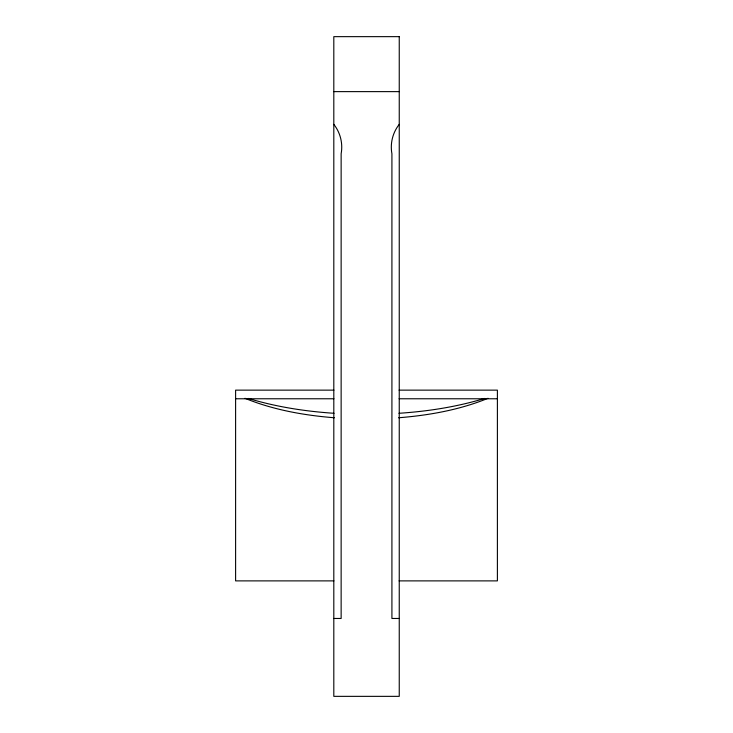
<?xml version="1.0" encoding="UTF-8"?>
<svg xmlns="http://www.w3.org/2000/svg" width="733" height="733" viewBox="0 0 733 733"><rect width="100%" height="100%" fill="white"/><g stroke="black" fill="none" stroke-linecap="round" stroke-linejoin="round"><path stroke-width="1.1" d="M488.013 398.294C459.646 409.903 429.062 415.327 398.624 417.764M484.687 398.431C456.87 406.861 427.935 411.369 398.963 413.284M333.808 91.625L399.247 91.625M333.918 390.139L235.605 390.139L235.605 580.884L333.918 580.884M399.082 390.139L497.395 390.139L497.395 580.884L399.082 580.884M235.605 398.77L333.918 398.77M399.082 398.77L497.395 398.77M333.808 618.469L341.138 618.469L341.138 153.802A36.824 36.824 0 0 0 333.808 124.344M399.247 618.469L391.917 618.469L391.917 153.802A36.824 36.824 0 0 1 399.247 124.344M334.037 413.284C305.065 411.369 276.13 406.861 248.313 398.431M334.376 417.764C303.938 415.327 273.354 409.903 244.987 398.294M399.247 36.65L333.808 36.65L333.808 696.35L399.247 696.35L399.247 36.65"/></g></svg>
